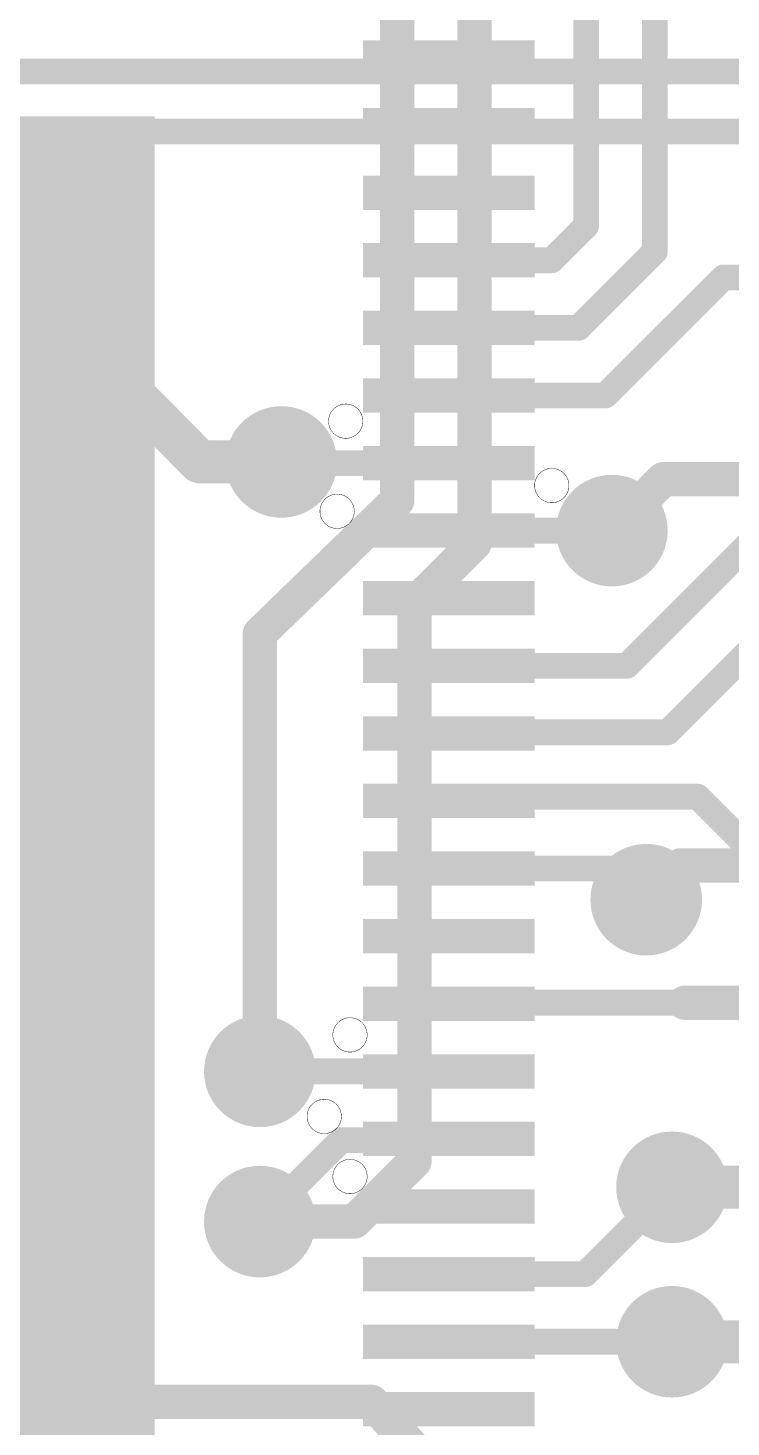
# Model space of a CAD drawing. Extents: x -18 to 144, y -21 to 125.
# Drawn here: x 58.67 to 62.83, y 65.89 to 74.17 of the extents above; entities that cross this region are included whole.
import ezdxf

# ---------------------------------------------------------------- set-up
doc = ezdxf.new("R2010")
doc.units = 0
for name, color, linetype in [('1', 251, 'CONTINUOUS'), ('114', 4, 'CONTINUOUS'), ('15', 251, 'CONTINUOUS'), ('16', 175, 'CONTINUOUS'), ('18', 82, 'CONTINUOUS'), ('2', 82, 'CONTINUOUS')]:
    doc.layers.add(name, color=color, linetype=linetype)

# ---------------------------------------------------------------- blocks, each defined once
blk = doc.blocks.new('RECT')
blk.add_solid([(-0.5, -0.5), (0.5, -0.5), (-0.5, 0.5), (0.5, 0.5)])
blk = doc.blocks.new('ROUNDV')
at = {"const_width": 0.5}
blk.add_lwpolyline([(0, -0.25, 1), (0, 0.25, 1), (0, -0.25)], format="xyb", dxfattribs=at)

msp = doc.modelspace()

# ---------------------------------------------------------------- linework, layer by layer
at = {"layer": '1'}
for points, const_width in [([(61.976, 72.9996), (61.976, 75.311)], 0.1524), ([(62.3824, 72.8472), (62.3824, 74.7776)], 0.1524), ([(61.7724, 72.796), (61.976, 72.9996)], 0.1524), ([(61.1632, 72.796), (61.7724, 72.796)], 0.1524), ([(61.9312, 72.396), (62.3824, 72.8472)], 0.1524), ([(62.09, 71.996), (62.7888, 72.6948)], 0.1524), ([(62.7888, 72.6948), (63.2428, 72.6948)], 0.1524), ([(61.1632, 72.396), (61.9312, 72.396)], 0.1524), ([(61.1632, 71.996), (62.09, 71.996)], 0.1524), ([(60.3316, 71.596), (60.1726, 71.6026)], 0.1524), ([(61.1632, 71.596), (60.3316, 71.596)], 0.1524), ([(62.2172, 70.396), (63.0428, 71.2216)], 0.1524), ([(61.1632, 71.196), (61.9508, 71.196)], 0.1524), ([(61.9508, 71.196), (62.1284, 71.1962)], 0.1524), ([(62.9412, 70.485), (62.4586, 70.0024)], 0.1524), ([(61.1632, 70.396), (62.2172, 70.396)], 0.1524), ([(61.1696, 70.0024), (61.1632, 69.996)], 0.1524), ([(62.4586, 70.0024), (61.1696, 70.0024)], 0.1524), ([(61.1886, 69.6214), (61.1632, 69.596)], 0.1524), ([(62.6364, 69.6214), (61.1886, 69.6214)], 0.1524), ([(62.9158, 69.342), (62.6364, 69.6214)], 0.1524), ([(61.1632, 69.196), (62.122, 69.196)], 0.1524), ([(62.122, 69.196), (62.3316, 69.0118)], 0.1524), ([(61.1694, 68.4022), (61.1632, 68.396)], 0.1524), ([(62.5602, 68.4022), (61.1694, 68.4022)], 0.1524), ([(62.5602, 68.4022), (63.9318, 68.4022)], 0.2032), ([(60.1216, 67.996), (60.0456, 67.9958)], 0.1524), ([(61.1632, 67.996), (60.1216, 67.996)], 0.1524), ([(60.5282, 67.5894), (60.0456, 67.1068)], 0.1524), ([(60.5282, 67.5894), (60.674, 67.5894)], 0.1524), ([(60.674, 67.5894), (61.1632, 67.596)], 0.1524), ([(61.97, 66.796), (62.484, 67.31)], 0.1524), ([(61.1632, 66.796), (61.97, 66.796)], 0.1524), ([(62.3066, 66.396), (61.1632, 66.396)], 0.1524), ([(62.484, 66.3956), (62.3066, 66.396)], 0.1524)]:
    msp.add_lwpolyline(points, dxfattribs=dict(at, const_width=const_width))
for points, const_width in [([(61.9379, 72.9996, 1), (62.0141, 72.9996)], 0.0762), ([(62.0029, 72.9727, 1), (61.9491, 73.0265)], 0.0762), ([(61.1632, 72.8341, 1), (61.1632, 72.7579)], 0.0762), ([(61.7724, 72.7579, 1), (61.7724, 72.8341)], 0.0762), ([(62.3443, 72.8472, 1), (62.4205, 72.8472)], 0.0762), ([(62.4093, 72.8203, 1), (62.3555, 72.8741)], 0.0762), ([(61.7455, 72.8229, 1), (61.7993, 72.7691)], 0.0762), ([(62.7888, 72.7329, 1), (62.7888, 72.6567)], 0.0762), ([(62.8157, 72.6679, 1), (62.7619, 72.7217)], 0.0762), ([(61.1632, 72.4341, 1), (61.1632, 72.3579)], 0.0762), ([(61.9043, 72.4229, 1), (61.9581, 72.3691)], 0.0762), ([(61.9312, 72.3579, 1), (61.9312, 72.4341)], 0.0762), ([(61.1632, 72.0341, 1), (61.1632, 71.9579)], 0.0762), ([(62.0631, 72.0229, 1), (62.1169, 71.9691)], 0.0762), ([(62.09, 71.9579, 1), (62.09, 72.0341)], 0.0762), ([(60.1742, 71.6407, 1), (60.171, 71.5645)], 0.0762), ([(60.3316, 71.6341, 1), (60.3316, 71.5579)], 0.0762), ([(60.33, 71.5579, 1), (60.3332, 71.6341)], 0.0762), ([(61.1632, 71.5579, 1), (61.1632, 71.6341)], 0.0762), ([(61.1632, 71.2341, 1), (61.1632, 71.1579)], 0.0762), ([(61.9508, 71.2341, 1), (61.9508, 71.1579)], 0.0762), ([(61.9508, 71.1579, 1), (61.9508, 71.2341)], 0.0762), ([(62.1284, 71.1581, 1), (62.1284, 71.2343)], 0.0762), ([(61.1632, 70.4341, 1), (61.1632, 70.3579)], 0.0762), ([(62.2172, 70.3579, 1), (62.2172, 70.4341)], 0.0762), ([(62.1903, 70.4229, 1), (62.2441, 70.3691)], 0.0762), ([(61.1363, 70.0229, 1), (61.1901, 69.9691)], 0.0762), ([(61.1696, 70.0405, 1), (61.1696, 69.9643)], 0.0762), ([(61.1965, 69.9755, 1), (61.1427, 70.0293)], 0.0762), ([(62.4317, 70.0293, 1), (62.4855, 69.9755)], 0.0762), ([(62.4586, 69.9643, 1), (62.4586, 70.0405)], 0.0762), ([(61.1363, 69.6229, 1), (61.1901, 69.5691)], 0.0762), ([(61.1886, 69.6595, 1), (61.1886, 69.5833)], 0.0762), ([(61.2155, 69.5945, 1), (61.1617, 69.6483)], 0.0762), ([(62.6633, 69.6483, 1), (62.6095, 69.5945)], 0.0762), ([(62.6364, 69.5833, 1), (62.6364, 69.6595)], 0.0762), ([(61.1632, 69.2341, 1), (61.1632, 69.1579)], 0.0762), ([(62.1472, 69.2246, 1), (62.0968, 69.1674)], 0.0762), ([(62.122, 69.1579, 1), (62.122, 69.2341)], 0.0762), ([(62.3064, 68.9832, 1), (62.3568, 69.0404)], 0.0762), ([(61.1694, 68.4403, 1), (61.1694, 68.3641)], 0.0762), ([(61.1963, 68.3753, 1), (61.1425, 68.4291)], 0.0762), ([(62.5602, 68.453, 1), (62.5602, 68.3514)], 0.1016), ([(62.5602, 68.3641, 1), (62.5602, 68.4403)], 0.0762), ([(61.1363, 68.4229, 1), (61.1901, 68.3691)], 0.0762), ([(60.0455, 68.0339, 1), (60.0457, 67.9577)], 0.0762), ([(60.1216, 68.0341, 1), (60.1216, 67.9579)], 0.0762), ([(60.1217, 67.9579, 1), (60.1215, 68.0341)], 0.0762), ([(61.1632, 67.9579, 1), (61.1632, 68.0341)], 0.0762), ([(60.5282, 67.6275, 1), (60.5282, 67.5513)], 0.0762), ([(60.5551, 67.5625, 1), (60.5013, 67.6163)], 0.0762), ([(60.6735, 67.6275, 1), (60.6745, 67.5513)], 0.0762), ([(60.674, 67.5513, 1), (60.674, 67.6275)], 0.0762), ([(61.1637, 67.5579, 1), (61.1627, 67.6341)], 0.0762), ([(62.5109, 67.2831, 1), (62.4571, 67.3369)], 0.0762), ([(60.0187, 67.1337, 1), (60.0725, 67.0799)], 0.0762), ([(61.1632, 66.8341, 1), (61.1632, 66.7579)], 0.0762), ([(61.9431, 66.8229, 1), (61.9969, 66.7691)], 0.0762), ([(61.97, 66.7579, 1), (61.97, 66.8341)], 0.0762), ([(61.1632, 66.4341, 1), (61.1632, 66.3579)], 0.0762), ([(62.3067, 66.4341, 1), (62.3065, 66.3579)], 0.0762), ([(62.3066, 66.3579, 1), (62.3066, 66.4341)], 0.0762), ([(62.4839, 66.3575, 1), (62.4841, 66.4337)], 0.0762)]:
    msp.add_lwpolyline(points, format="xyb", dxfattribs=dict(at, const_width=const_width))
at = {"layer": '114', "const_width": 0.0025}
for points in [[(60.5536, 71.7423, 1), (60.5536, 71.9455, 1), (60.5536, 71.7423)], [(61.7728, 71.3613, 1), (61.7728, 71.5645, 1), (61.7728, 71.3613)], [(60.5028, 71.2089, 1), (60.5028, 71.4121, 1), (60.5028, 71.2089)], [(60.579, 68.1101, 1), (60.579, 68.3133, 1), (60.579, 68.1101)], [(60.4266, 67.6275, 1), (60.4266, 67.8307, 1), (60.4266, 67.6275)], [(60.579, 67.2719, 1), (60.579, 67.4751, 1), (60.579, 67.2719)]]:
    msp.add_lwpolyline(points, format="xyb", dxfattribs=at)
at = {"layer": '15', "const_width": 0.254}
msp.add_lwpolyline([(62.484, 67.31), (68.326, 67.31)], dxfattribs=at)
at = {"layer": '15', "const_width": 0.127}
msp.add_lwpolyline([(62.484, 67.3735, 1), (62.484, 67.2465)], format="xyb", dxfattribs=at)
at = {"layer": '16'}
for points, const_width in [([(60.8584, 71.374), (60.8584, 80.3656)], 0.2032), ([(61.3156, 77.47), (61.3156, 71.12)], 0.2032), ([(59.69, 71.6026), (57.912, 73.406)], 0.254), ([(60.1726, 71.6026), (59.69, 71.6026)], 0.254), ([(62.4332, 71.501), (62.1284, 71.1962)], 0.2032), ([(63.4619, 71.501), (62.4332, 71.501)], 0.2032), ([(60.0456, 70.5866), (60.8584, 71.374)], 0.2032), ([(61.3156, 71.12), (60.96, 70.7644)], 0.2032), ([(60.96, 70.7644), (60.96, 67.4624)], 0.2032), ([(60.0456, 67.9958), (60.0456, 70.5866)], 0.2032), ([(62.5348, 69.215), (62.3316, 69.0118)], 0.2032), ([(63.4619, 69.215), (62.5348, 69.215)], 0.2032), ([(60.96, 67.4624), (60.6044, 67.1068)], 0.2032), ([(60.6044, 67.1068), (60.0456, 67.1068)], 0.2032), ([(63.0809, 66.3956), (62.484, 66.3956)], 0.254), ([(60.706, 66.04), (52.07, 66.04)], 0.2032), ([(63.246, 63.246), (60.706, 66.04)], 0.2032)]:
    msp.add_lwpolyline(points, dxfattribs=dict(at, const_width=const_width))
for points, const_width in [([(59.69, 71.6661, 1), (59.69, 71.5391)], 0.127), ([(59.6448, 71.558, 1), (59.7352, 71.6472)], 0.127), ([(60.1726, 71.5391, 1), (60.1726, 71.6661)], 0.127), ([(62.4332, 71.5518, 1), (62.4332, 71.4502)], 0.1016), ([(62.4691, 71.4651, 1), (62.3973, 71.5369)], 0.1016), ([(60.8937, 71.3375, 1), (60.8231, 71.4105)], 0.1016), ([(60.8076, 71.374, 1), (60.9092, 71.374)], 0.1016), ([(61.3515, 71.0841, 1), (61.2797, 71.1559)], 0.1016), ([(62.0925, 71.2321, 1), (62.1643, 71.1603)], 0.1016), ([(61.2648, 71.12, 1), (61.3664, 71.12)], 0.1016), ([(61.0108, 70.7644, 1), (60.9092, 70.7644)], 0.1016), ([(60.9241, 70.8003, 1), (60.9959, 70.7285)], 0.1016), ([(60.0964, 70.5866, 1), (59.9948, 70.5866)], 0.1016), ([(60.0103, 70.6231, 1), (60.0809, 70.5501)], 0.1016), ([(62.5348, 69.2658, 1), (62.5348, 69.1642)], 0.1016), ([(62.5707, 69.1791, 1), (62.4989, 69.2509)], 0.1016), ([(62.2957, 69.0477, 1), (62.3675, 68.9759)], 0.1016), ([(59.9948, 67.9958, 1), (60.0964, 67.9958)], 0.1016), ([(60.9092, 67.4624, 1), (61.0108, 67.4624)], 0.1016), ([(60.9959, 67.4265, 1), (60.9241, 67.4983)], 0.1016), ([(60.0456, 67.1576, 1), (60.0456, 67.056)], 0.1016), ([(60.5685, 67.1427, 1), (60.6403, 67.0709)], 0.1016), ([(60.6044, 67.056, 1), (60.6044, 67.1576)], 0.1016), ([(62.484, 66.4591, 1), (62.484, 66.3321)], 0.127), ([(60.7436, 66.0742, 1), (60.6684, 66.0058)], 0.1016), ([(60.706, 65.9892, 1), (60.706, 66.0908)], 0.1016)]:
    msp.add_lwpolyline(points, format="xyb", dxfattribs=dict(at, const_width=const_width))
at = {"layer": '2', "const_width": 0.1524}
for points in [[(57.6072, 73.914), (63.5254, 73.914)], [(57.8104, 73.5584), (63.754, 73.5584)]]:
    msp.add_lwpolyline(points, dxfattribs=at)

# ---------------------------------------------------------------- block references
at = {"layer": '1', "xscale": 0.2032, "yscale": 1.016, "rotation": 270}
for p in [(61.1632, 73.996), (61.1632, 73.596), (61.1632, 73.196), (61.1632, 72.796), (61.1632, 72.396), (61.1632, 71.996), (61.1632, 71.596), (61.1632, 71.196), (61.1632, 70.796), (61.1632, 70.396), (61.1632, 69.996), (61.1632, 69.596), (61.1632, 69.196), (61.1632, 68.796), (61.1632, 68.396), (61.1632, 67.996), (61.1632, 67.596), (61.1632, 67.196), (61.1632, 66.796), (61.1632, 66.396), (61.1632, 65.996)]:
    msp.add_blockref('RECT', p, dxfattribs=at)
at = {"layer": '1', "xscale": 8.1026, "yscale": 8.1026}
msp.add_blockref('RECT', (55.372, 69.596), dxfattribs=at)
at = {"layer": '18', "xscale": 0.6604, "yscale": 0.6604}
for p in [(60.1726, 71.6026), (60.1726, 71.6026), (60.1726, 71.6026), (60.1726, 71.6026), (62.1284, 71.1962), (62.1284, 71.1962), (62.1284, 71.1962), (62.1284, 71.1962), (62.3316, 69.0118), (62.3316, 69.0118), (62.3316, 69.0118), (62.3316, 69.0118), (60.0456, 67.9958), (60.0456, 67.9958), (60.0456, 67.9958), (60.0456, 67.9958), (62.484, 67.31), (62.484, 67.31), (62.484, 67.31), (62.484, 67.31), (60.0456, 67.1068), (60.0456, 67.1068), (60.0456, 67.1068), (60.0456, 67.1068), (62.484, 66.3956), (62.484, 66.3956), (62.484, 66.3956), (62.484, 66.3956)]:
    msp.add_blockref('ROUNDV', p, dxfattribs=at)

doc.saveas('drawing.dxf')
